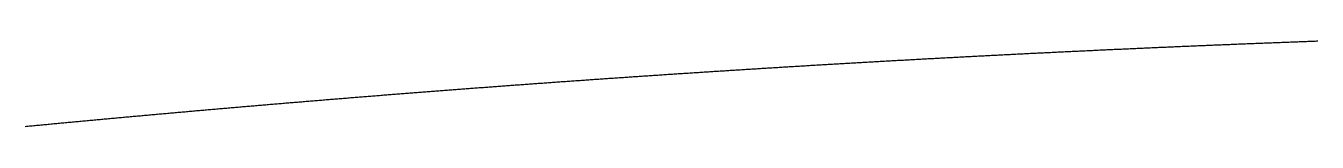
# Model space of a CAD drawing. Extents: x 6805096 to 46905100, y -25788412 to -58651.
# Drawn here: x 21185724 to 24497823, y -315319 to -96292 of the extents above; entities that cross this region are included whole.
import ezdxf

# ---------------------------------------------------------------- set-up
doc = ezdxf.new("R2010")
doc.units = 0

msp = doc.modelspace()

# ---------------------------------------------------------------- linework, layer by layer
at = {"layer": 'Layer 1'}
for p, q in [((24418147.10328, -99330.244144), (24414441.353508, -99471.127214)), ((24421852.861461, -99189.604557), (24418147.10328, -99330.244144)), ((24425558.628036, -99049.208452), (24421852.861461, -99189.604557)), ((24429264.402995, -98909.05583), (24425558.628036, -99049.208452)), ((24432970.186325, -98769.146691), (24429264.402995, -98909.05583)), ((24436675.978014, -98629.481035), (24432970.186325, -98769.146691)), ((24440381.778049, -98490.058863), (24436675.978014, -98629.481035)), ((24444087.58642, -98350.880175), (24440381.778049, -98490.058863)), ((24447793.403113, -98211.944971), (24444087.58642, -98350.880175)), ((24451499.228117, -98073.253252), (24447793.403113, -98211.944971)), ((24455205.06142, -97934.805018), (24451499.228117, -98073.253252)), ((24458910.903009, -97796.600269), (24455205.06142, -97934.805018)), ((24462616.752872, -97658.639005), (24458910.903009, -97796.600269)), ((24466322.610997, -97520.921226), (24462616.752872, -97658.639005)), ((24470028.477372, -97383.446934), (24466322.610997, -97520.921226)), ((24473734.351985, -97246.216128), (24470028.477372, -97383.446934)), ((24477440.234824, -97109.228809), (24473734.351985, -97246.216128)), ((24481146.125877, -96972.484976), (24477440.234824, -97109.228809)), ((24484852.025131, -96835.984631), (24481146.125877, -96972.484976)), ((24488557.932575, -96699.727773), (24484852.025131, -96835.984631)), ((24492263.848196, -96563.714402), (24488557.932575, -96699.727773)), ((24495969.771982, -96427.94452), (24492263.848196, -96563.714402)), ((24499675.703922, -96292.418126), (24495969.771982, -96427.94452)), ((23677180.6037, -132351.77039), (23673476.778833, -132541.344116)), ((23680884.439396, -132162.440088), (23677180.6037, -132351.77039)), ((23684588.28591, -131973.353212), (23680884.439396, -132162.440088)), ((23688292.143229, -131784.50976), (23684588.28591, -131973.353212)), ((23691996.011341, -131595.909734), (23688292.143229, -131784.50976)), ((23695699.890234, -131407.553134), (23691996.011341, -131595.909734)), ((23699403.779896, -131219.43996), (23695699.890234, -131407.553134)), ((23703107.680315, -131031.570212), (23699403.779896, -131219.43996)), ((23706811.591479, -130843.943891), (23703107.680315, -131031.570212)), ((23710515.513375, -130656.560996), (23706811.591479, -130843.943891)), ((23714219.445992, -130469.421529), (23710515.513375, -130656.560996)), ((23717923.389317, -130282.52549), (23714219.445992, -130469.421529)), ((23721627.343338, -130095.872878), (23717923.389317, -130282.52549)), ((23725331.308044, -129909.463695), (23721627.343338, -130095.872878)), ((23729035.283421, -129723.297939), (23725331.308044, -129909.463695)), ((23732739.269459, -129537.375613), (23729035.283421, -129723.297939)), ((23736443.266144, -129351.696715), (23732739.269459, -129537.375613)), ((23740147.273465, -129166.261247), (23736443.266144, -129351.696715)), ((23743851.29141, -128981.069208), (23740147.273465, -129166.261247)), ((23747555.319966, -128796.120599), (23743851.29141, -128981.069208)), ((23751259.359121, -128611.41542), (23747555.319966, -128796.120599)), ((23754963.408864, -128426.953671), (23751259.359121, -128611.41542)), ((23758667.469182, -128242.735353), (23754963.408864, -128426.953671)), ((23762371.540063, -128058.760466), (23758667.469182, -128242.735353)), ((23766075.621495, -127875.02901), (23762371.540063, -128058.760466)), ((23769779.713466, -127691.540986), (23766075.621495, -127875.02901)), ((23773483.815964, -127508.296394), (23769779.713466, -127691.540986)), ((23777187.928976, -127325.295234), (23773483.815964, -127508.296394)), ((23780892.052491, -127142.537506), (23777187.928976, -127325.295234)), ((23784596.186496, -126960.023211), (23780892.052491, -127142.537506)), ((23788300.330979, -126777.752349), (23784596.186496, -126960.023211)), ((23792004.485929, -126595.72492), (23788300.330979, -126777.752349)), ((23795708.651332, -126413.940925), (23792004.485929, -126595.72492)), ((23799412.827178, -126232.400363), (23795708.651332, -126413.940925)), ((23803117.013453, -126051.103236), (23799412.827178, -126232.400363)), ((23806821.210147, -125870.049543), (23803117.013453, -126051.103236)), ((23810525.417245, -125689.239285), (23806821.210147, -125870.049543)), ((23814229.634738, -125508.672461), (23810525.417245, -125689.239285)), ((23817933.862611, -125328.349073), (23814229.634738, -125508.672461)), ((23821638.100854, -125148.269121), (23817933.862611, -125328.349073)), ((23825342.349455, -124968.432605), (23821638.100854, -125148.269121)), ((23829046.6084, -124788.839524), (23825342.349455, -124968.432605)), ((23832750.877678, -124609.48988), (23829046.6084, -124788.839524)), ((23836455.157277, -124430.383673), (23832750.877678, -124609.48988)), ((23840159.447185, -124251.520903), (23836455.157277, -124430.383673)), ((23843863.74739, -124072.90157), (23840159.447185, -124251.520903)), ((23847568.057879, -123894.525675), (23843863.74739, -124072.90157)), ((23851272.37864, -123716.393217), (23847568.057879, -123894.525675)), ((23854976.709662, -123538.504198), (23851272.37864, -123716.393217)), ((23858681.050932, -123360.858617), (23854976.709662, -123538.504198)), ((23862385.402438, -123183.456475), (23858681.050932, -123360.858617)), ((23866089.764168, -123006.297772), (23862385.402438, -123183.456475)), ((23869794.13611, -122829.382509), (23866089.764168, -123006.297772)), ((23873498.518252, -122652.710684), (23869794.13611, -122829.382509)), ((23877202.910581, -122476.2823), (23873498.518252, -122652.710684)), ((23880907.313086, -122300.097356), (23877202.910581, -122476.2823)), ((23884611.725754, -122124.155853), (23880907.313086, -122300.097356)), ((23888316.148574, -121948.45779), (23884611.725754, -122124.155853)), ((23892020.581532, -121773.003168), (23888316.148574, -121948.45779)), ((23895725.024618, -121597.791988), (23892020.581532, -121773.003168)), ((23899429.477819, -121422.824249), (23895725.024618, -121597.791988)), ((23903133.941123, -121248.099952), (23899429.477819, -121422.824249)), ((23906838.414517, -121073.619097), (23903133.941123, -121248.099952)), ((23910542.897991, -120899.381685), (23906838.414517, -121073.619097)), ((23914247.39153, -120725.387715), (23910542.897991, -120899.381685)), ((23917951.895124, -120551.637189), (23914247.39153, -120725.387715)), ((23921656.408761, -120378.130106), (23917951.895124, -120551.637189)), ((23925360.932428, -120204.866467), (23921656.408761, -120378.130106)), ((23929065.466112, -120031.846271), (23925360.932428, -120204.866467)), ((23932770.009803, -119859.06952), (23929065.466112, -120031.846271)), ((23936474.563488, -119686.536213), (23932770.009803, -119859.06952)), ((23940179.127154, -119514.246351), (23936474.563488, -119686.536213)), ((23943883.70079, -119342.199934), (23940179.127154, -119514.246351)), ((23947588.284384, -119170.396963), (23943883.70079, -119342.199934)), ((23951292.877923, -118998.837437), (23947588.284384, -119170.396963)), ((23954997.481396, -118827.521357), (23951292.877923, -118998.837437)), ((23958702.094789, -118656.448723), (23954997.481396, -118827.521357)), ((23962406.718092, -118485.619536), (23958702.094789, -118656.448723)), ((23966111.351292, -118315.033795), (23962406.718092, -118485.619536)), ((23969815.994377, -118144.691502), (23966111.351292, -118315.033795)), ((23973520.647334, -117974.592656), (23969815.994377, -118144.691502)), ((23977225.310152, -117804.737258), (23973520.647334, -117974.592656)), ((23980929.982819, -117635.125307), (23977225.310152, -117804.737258)), ((23984634.665322, -117465.756805), (23980929.982819, -117635.125307)), ((23988339.35765, -117296.631752), (23984634.665322, -117465.756805)), ((23992044.05979, -117127.750147), (23988339.35765, -117296.631752)), ((23995748.77173, -116959.111991), (23992044.05979, -117127.750147)), ((23999453.493457, -116790.717285), (23995748.77173, -116959.111991)), ((24003158.224961, -116622.566029), (23999453.493457, -116790.717285)), ((24006862.966229, -116454.658222), (24003158.224961, -116622.566029)), ((24010567.717248, -116286.993866), (24006862.966229, -116454.658222)), ((24014272.478007, -116119.57296), (24010567.717248, -116286.993866)), ((24017977.248493, -115952.395505), (24014272.478007, -116119.57296)), ((24021682.028695, -115785.461501), (24017977.248493, -115952.395505)), ((24025386.8186, -115618.770949), (24021682.028695, -115785.461501)), ((24029091.618196, -115452.323848), (24025386.8186, -115618.770949)), ((24032796.427471, -115286.1202), (24029091.618196, -115452.323848)), ((24036501.246413, -115120.160003), (24032796.427471, -115286.1202)), ((24040206.07501, -114954.443259), (24036501.246413, -115120.160003)), ((24043910.913249, -114788.969968), (24040206.07501, -114954.443259)), ((24047615.76112, -114623.74013), (24043910.913249, -114788.969968)), ((24051320.618608, -114458.753746), (24047615.76112, -114623.74013)), ((24055025.485703, -114294.010815), (24051320.618608, -114458.753746)), ((24058730.362392, -114129.511338), (24055025.485703, -114294.010815)), ((24062435.248664, -113965.255316), (24058730.362392, -114129.511338)), ((24066140.144505, -113801.242748), (24062435.248664, -113965.255316)), ((24069845.049904, -113637.473635), (24066140.144505, -113801.242748)), ((24073549.964849, -113473.947977), (24069845.049904, -113637.473635)), ((24077254.889328, -113310.665775), (24073549.964849, -113473.947977)), ((24080959.823328, -113147.627028), (24077254.889328, -113310.665775)), ((24084664.766838, -112984.831738), (24080959.823328, -113147.627028)), ((24088369.719846, -112822.279903), (24084664.766838, -112984.831738)), ((24092074.682338, -112659.971526), (24088369.719846, -112822.279903)), ((24095779.654304, -112497.906605), (24092074.682338, -112659.971526)), ((24099484.63573, -112336.085141), (24095779.654304, -112497.906605)), ((24103189.626606, -112174.507135), (24099484.63573, -112336.085141)), ((24106894.626919, -112013.172586), (24103189.626606, -112174.507135)), ((24110599.636656, -111852.081496), (24106894.626919, -112013.172586)), ((24114304.655806, -111691.233864), (24110599.636656, -111852.081496)), ((24118009.684356, -111530.62969), (24114304.655806, -111691.233864)), ((24121714.722294, -111370.268976), (24118009.684356, -111530.62969)), ((24125419.769609, -111210.15172), (24121714.722294, -111370.268976)), ((24129124.826289, -111050.277924), (24125419.769609, -111210.15172)), ((24132829.89232, -110890.647588), (24129124.826289, -111050.277924)), ((24136534.967691, -110731.260712), (24132829.89232, -110890.647588)), ((24140240.05239, -110572.117296), (24136534.967691, -110731.260712)), ((24143945.146404, -110413.217341), (24140240.05239, -110572.117296)), ((24147650.249723, -110254.560847), (24143945.146404, -110413.217341)), ((24151355.362332, -110096.147814), (24147650.249723, -110254.560847)), ((24155060.484221, -109937.978242), (24151355.362332, -110096.147814)), ((24158765.615378, -109780.052132), (24155060.484221, -109937.978242)), ((24162470.75579, -109622.369485), (24158765.615378, -109780.052132)), ((24166175.905444, -109464.930299), (24162470.75579, -109622.369485)), ((24169881.06433, -109307.734576), (24166175.905444, -109464.930299)), ((24173586.232434, -109150.782317), (24169881.06433, -109307.734576)), ((24177291.409745, -108994.07352), (24173586.232434, -109150.782317)), ((24180996.596251, -108837.608187), (24177291.409745, -108994.07352)), ((24184701.79194, -108681.386318), (24180996.596251, -108837.608187)), ((24188406.996798, -108525.407913), (24184701.79194, -108681.386318)), ((24192112.210815, -108369.672972), (24188406.996798, -108525.407913)), ((24195817.433979, -108214.181496), (24192112.210815, -108369.672972)), ((24199522.666276, -108058.933484), (24195817.433979, -108214.181496)), ((24203227.907695, -107903.928938), (24199522.666276, -108058.933484)), ((24206933.158224, -107749.167858), (24203227.907695, -107903.928938)), ((24210638.417851, -107594.650243), (24206933.158224, -107749.167858)), ((24214343.686563, -107440.376095), (24210638.417851, -107594.650243)), ((24218048.964349, -107286.345413), (24214343.686563, -107440.376095)), ((24221754.251197, -107132.558197), (24218048.964349, -107286.345413)), ((24225459.547094, -106979.014449), (24221754.251197, -107132.558197)), ((24229164.852027, -106825.714167), (24225459.547094, -106979.014449)), ((24232870.165986, -106672.657354), (24229164.852027, -106825.714167)), ((24236575.488958, -106519.844008), (24232870.165986, -106672.657354)), ((24240280.820931, -106367.27413), (24236575.488958, -106519.844008)), ((24243986.161893, -106214.947721), (24240280.820931, -106367.27413)), ((24247691.511831, -106062.86478), (24243986.161893, -106214.947721)), ((24251396.870734, -105911.025308), (24247691.511831, -106062.86478)), ((24255102.238589, -105759.429306), (24251396.870734, -105911.025308)), ((24258807.615384, -105608.076773), (24255102.238589, -105759.429306)), ((24262513.001108, -105456.96771), (24258807.615384, -105608.076773)), ((24266218.395748, -105306.102117), (24262513.001108, -105456.96771)), ((24269923.799291, -105155.479994), (24266218.395748, -105306.102117)), ((24273629.211727, -105005.101343), (24269923.799291, -105155.479994)), ((24277334.633042, -104854.966162), (24273629.211727, -105005.101343)), ((24281040.063225, -104705.074452), (24277334.633042, -104854.966162)), ((24284745.502264, -104555.426214), (24281040.063225, -104705.074452)), ((24288450.950146, -104406.021448), (24284745.502264, -104555.426214)), ((24292156.406859, -104256.860154), (24288450.950146, -104406.021448)), ((24295861.872392, -104107.942333), (24292156.406859, -104256.860154)), ((24299567.346731, -103959.267984), (24295861.872392, -104107.942333)), ((24303272.829866, -103810.837108), (24299567.346731, -103959.267984)), ((24306978.321783, -103662.649706), (24303272.829866, -103810.837108)), ((24310683.822471, -103514.705777), (24306978.321783, -103662.649706)), ((24314389.331918, -103367.005322), (24310683.822471, -103514.705777)), ((24318094.850112, -103219.548341), (24314389.331918, -103367.005322)), ((24321800.37704, -103072.334835), (24318094.850112, -103219.548341)), ((24325505.91269, -102925.364803), (24321800.37704, -103072.334835)), ((24329211.45705, -102778.638246), (24325505.91269, -102925.364803)), ((24332917.010109, -102632.155165), (24329211.45705, -102778.638246)), ((24336622.571853, -102485.915559), (24332917.010109, -102632.155165)), ((24340328.142272, -102339.91943), (24336622.571853, -102485.915559)), ((24344033.721352, -102194.166776), (24340328.142272, -102339.91943)), ((24347739.309082, -102048.657599), (24344033.721352, -102194.166776)), ((24351444.905449, -101903.391898), (24347739.309082, -102048.657599)), ((24355150.510442, -101758.369675), (24351444.905449, -101903.391898)), ((24358856.124048, -101613.590929), (24355150.510442, -101758.369675)), ((24362561.746256, -101469.05566), (24358856.124048, -101613.590929)), ((24366267.377053, -101324.76387), (24362561.746256, -101469.05566)), ((24369973.016426, -101180.715558), (24366267.377053, -101324.76387)), ((24373678.664365, -101036.910724), (24369973.016426, -101180.715558)), ((24377384.320856, -100893.349369), (24373678.664365, -101036.910724)), ((24381089.985888, -100750.031493), (24377384.320856, -100893.349369)), ((24384795.659448, -100606.957096), (24381089.985888, -100750.031493)), ((24388501.341525, -100464.126179), (24384795.659448, -100606.957096)), ((24392207.032107, -100321.538742), (24388501.341525, -100464.126179)), ((24395912.73118, -100179.194785), (24392207.032107, -100321.538742)), ((24399618.438734, -100037.094308), (24395912.73118, -100179.194785)), ((24403324.154756, -99895.237313), (24399618.438734, -100037.094308)), ((24407029.879233, -99753.623798), (24403324.154756, -99895.237313)), ((24410735.612155, -99612.253765), (24407029.879233, -99753.623798)), ((24414441.353508, -99471.127214), (24410735.612155, -99612.253765)), ((23088416.591751, -165551.456698), (23084714.642811, -165779.731277)), ((23092118.553445, -165323.425498), (23088416.591751, -165551.456698)), ((23095820.527883, -165095.637677), (23092118.553445, -165323.425498)), ((23099522.515051, -164868.093235), (23095820.527883, -165095.637677)), ((23103224.514937, -164640.792173), (23099522.515051, -164868.093235)), ((23106926.52753, -164413.734491), (23103224.514937, -164640.792173)), ((23110628.552818, -164186.920189), (23106926.52753, -164413.734491)), ((23114330.590788, -163960.349268), (23110628.552818, -164186.920189)), ((23118032.641428, -163734.021728), (23114330.590788, -163960.349268)), ((23121734.704727, -163507.937569), (23118032.641428, -163734.021728)), ((23125436.780671, -163282.096791), (23121734.704727, -163507.937569)), ((23129138.869249, -163056.499395), (23125436.780671, -163282.096791)), ((23132840.970449, -162831.145381), (23129138.869249, -163056.499395)), ((23136543.084258, -162606.03475), (23132840.970449, -162831.145381)), ((23140245.210666, -162381.167501), (23136543.084258, -162606.03475)), ((23143947.349658, -162156.543635), (23140245.210666, -162381.167501)), ((23147649.501224, -161932.163151), (23143947.349658, -162156.543635)), ((23151351.665351, -161708.026052), (23147649.501224, -161932.163151)), ((23155053.842027, -161484.132336), (23151351.665351, -161708.026052)), ((23158756.031241, -161260.482004), (23155053.842027, -161484.132336)), ((23162458.232979, -161037.075057), (23158756.031241, -161260.482004)), ((23166160.44723, -160813.911494), (23162458.232979, -161037.075057)), ((23169862.673981, -160590.991316), (23166160.44723, -160813.911494)), ((23173564.913221, -160368.314523), (23169862.673981, -160590.991316)), ((23177267.164938, -160145.881115), (23173564.913221, -160368.314523)), ((23180969.429119, -159923.691094), (23177267.164938, -160145.881115)), ((23184671.705752, -159701.744458), (23180969.429119, -159923.691094)), ((23188373.994825, -159480.041209), (23184671.705752, -159701.744458)), ((23192076.296327, -159258.581346), (23188373.994825, -159480.041209)), ((23195778.610244, -159037.36487), (23192076.296327, -159258.581346)), ((23199480.936565, -158816.391782), (23195778.610244, -159037.36487)), ((23203183.275277, -158595.662081), (23199480.936565, -158816.391782)), ((23206885.62637, -158375.175767), (23203183.275277, -158595.662081)), ((23210587.989829, -158154.932842), (23206885.62637, -158375.175767)), ((23214290.365644, -157934.933305), (23210587.989829, -158154.932842)), ((23217992.753803, -157715.177157), (23214290.365644, -157934.933305)), ((23221695.154292, -157495.664398), (23217992.753803, -157715.177157)), ((23225397.5671, -157276.395027), (23221695.154292, -157495.664398)), ((23229099.992216, -157057.369047), (23225397.5671, -157276.395027)), ((23232802.429626, -156838.586456), (23229099.992216, -157057.369047)), ((23236504.879319, -156620.047255), (23232802.429626, -156838.586456)), ((23240207.341282, -156401.751444), (23236504.879319, -156620.047255)), ((23243909.815504, -156183.699025), (23240207.341282, -156401.751444)), ((23247612.301972, -155965.889996), (23243909.815504, -156183.699025)), ((23251314.800674, -155748.324358), (23247612.301972, -155965.889996)), ((23255017.311599, -155531.002112), (23251314.800674, -155748.324358)), ((23258719.834734, -155313.923257), (23255017.311599, -155531.002112)), ((23262422.370066, -155097.087795), (23258719.834734, -155313.923257)), ((23266124.917584, -154880.495725), (23262422.370066, -155097.087795)), ((23269827.477277, -154664.147048), (23266124.917584, -154880.495725)), ((23273530.04913, -154448.041764), (23269827.477277, -154664.147048)), ((23277232.633133, -154232.179873), (23273530.04913, -154448.041764)), ((23280935.229274, -154016.561375), (23277232.633133, -154232.179873)), ((23284637.837539, -153801.186271), (23280935.229274, -154016.561375)), ((23288340.457918, -153586.054562), (23284637.837539, -153801.186271)), ((23292043.090398, -153371.166247), (23288340.457918, -153586.054562)), ((23295745.734967, -153156.521326), (23292043.090398, -153371.166247)), ((23299448.391613, -152942.1198), (23295745.734967, -153156.521326)), ((23303151.060323, -152727.96167), (23299448.391613, -152942.1198)), ((23306853.741086, -152514.046935), (23303151.060323, -152727.96167)), ((23310556.43389, -152300.375596), (23306853.741086, -152514.046935)), ((23314259.138721, -152086.947654), (23310556.43389, -152300.375596)), ((23317961.855569, -151873.763107), (23314259.138721, -152086.947654)), ((23321664.584422, -151660.821957), (23317961.855569, -151873.763107)), ((23325367.325266, -151448.124205), (23321664.584422, -151660.821957)), ((23329070.07809, -151235.669849), (23325367.325266, -151448.124205)), ((23332772.842882, -151023.458891), (23329070.07809, -151235.669849)), ((23336475.61963, -150811.491331), (23332772.842882, -151023.458891)), ((23340178.408321, -150599.767169), (23336475.61963, -150811.491331)), ((23343881.208944, -150388.286406), (23340178.408321, -150599.767169)), ((23347584.021487, -150177.049041), (23343881.208944, -150388.286406)), ((23351286.845936, -149966.055075), (23347584.021487, -150177.049041)), ((23354989.682281, -149755.304508), (23351286.845936, -149966.055075)), ((23358692.530509, -149544.797341), (23354989.682281, -149755.304508)), ((23362395.390607, -149334.533574), (23358692.530509, -149544.797341)), ((23366098.262565, -149124.513207), (23362395.390607, -149334.533574)), ((23369801.146369, -148914.736241), (23366098.262565, -149124.513207)), ((23373504.042008, -148705.202675), (23369801.146369, -148914.736241)), ((23377206.949469, -148495.91251), (23373504.042008, -148705.202675)), ((23380909.868741, -148286.865747), (23377206.949469, -148495.91251)), ((23384612.799811, -148078.062385), (23380909.868741, -148286.865747)), ((23388315.742668, -147869.502425), (23384612.799811, -148078.062385)), ((23392018.697298, -147661.185867), (23388315.742668, -147869.502425)), ((23395721.66369, -147453.112712), (23392018.697298, -147661.185867)), ((23399424.641832, -147245.282959), (23395721.66369, -147453.112712)), ((23403127.631712, -147037.696609), (23399424.641832, -147245.282959)), ((23406830.633318, -146830.353663), (23403127.631712, -147037.696609)), ((23410533.646637, -146623.25412), (23406830.633318, -146830.353663)), ((23414236.671657, -146416.397982), (23410533.646637, -146623.25412)), ((23417939.708367, -146209.785247), (23414236.671657, -146416.397982)), ((23421642.756754, -146003.415917), (23417939.708367, -146209.785247)), ((23425345.816806, -145797.289991), (23421642.756754, -146003.415917)), ((23429048.888511, -145591.407471), (23425345.816806, -145797.289991)), ((23432751.971856, -145385.768356), (23429048.888511, -145591.407471)), ((23436455.066831, -145180.372647), (23432751.971856, -145385.768356)), ((23440158.173422, -144975.220343), (23436455.066831, -145180.372647)), ((23443861.291618, -144770.311446), (23440158.173422, -144975.220343)), ((23447564.421406, -144565.645955), (23443861.291618, -144770.311446)), ((23451267.562774, -144361.223871), (23447564.421406, -144565.645955)), ((23454970.715711, -144157.045194), (23451267.562774, -144361.223871)), ((23458673.880203, -143953.109925), (23454970.715711, -144157.045194)), ((23462377.05624, -143749.418063), (23458673.880203, -143953.109925)), ((23466080.243809, -143545.969609), (23462377.05624, -143749.418063)), ((23469783.442897, -143342.764563), (23466080.243809, -143545.969609)), ((23473486.653493, -143139.802925), (23469783.442897, -143342.764563)), ((23477189.875584, -142937.084697), (23473486.653493, -143139.802925)), ((23480893.109159, -142734.609877), (23477189.875584, -142937.084697)), ((23484596.354205, -142532.378467), (23480893.109159, -142734.609877)), ((23488299.610711, -142330.390467), (23484596.354205, -142532.378467)), ((23492002.878663, -142128.645876), (23488299.610711, -142330.390467)), ((23495706.158051, -141927.144696), (23492002.878663, -142128.645876)), ((23499409.448861, -141725.886926), (23495706.158051, -141927.144696)), ((23503112.751082, -141524.872567), (23499409.448861, -141725.886926)), ((23506816.064702, -141324.101619), (23503112.751082, -141524.872567)), ((23510519.389708, -141123.574083), (23506816.064702, -141324.101619)), ((23514222.726089, -140923.289958), (23510519.389708, -141123.574083)), ((23517926.073832, -140723.249245), (23514222.726089, -140923.289958)), ((23521629.432925, -140523.451945), (23517926.073832, -140723.249245)), ((23525332.803357, -140323.898056), (23521629.432925, -140523.451945)), ((23529036.185114, -140124.587581), (23525332.803357, -140323.898056)), ((23532739.578185, -139925.520519), (23529036.185114, -140124.587581)), ((23536442.982558, -139726.69687), (23532739.578185, -139925.520519)), ((23540146.398221, -139528.116635), (23536442.982558, -139726.69687)), ((23543849.825161, -139329.779814), (23540146.398221, -139528.116635)), ((23547553.263367, -139131.686407), (23543849.825161, -139329.779814)), ((23551256.712826, -138933.836415), (23547553.263367, -139131.686407)), ((23554960.173526, -138736.229838), (23551256.712826, -138933.836415)), ((23558663.645456, -138538.866675), (23554960.173526, -138736.229838)), ((23562367.128602, -138341.746928), (23558663.645456, -138538.866675)), ((23566070.622953, -138144.870597), (23562367.128602, -138341.746928)), ((23569774.128497, -137948.237682), (23566070.622953, -138144.870597)), ((23573477.645222, -137751.848183), (23569774.128497, -137948.237682)), ((23577181.173115, -137555.702101), (23573477.645222, -137751.848183)), ((23580884.712165, -137359.799435), (23577181.173115, -137555.702101)), ((23584588.262359, -137164.140187), (23580884.712165, -137359.799435)), ((23588291.823685, -136968.724356), (23584588.262359, -137164.140187)), ((23591995.396132, -136773.551942), (23588291.823685, -136968.724356)), ((23595698.979686, -136578.622947), (23591995.396132, -136773.551942)), ((23599402.574336, -136383.93737), (23595698.979686, -136578.622947)), ((23603106.180071, -136189.495212), (23599402.574336, -136383.93737)), ((23606809.796876, -135995.296472), (23603106.180071, -136189.495212)), ((23610513.424742, -135801.341152), (23606809.796876, -135995.296472)), ((23614217.063655, -135607.629251), (23610513.424742, -135801.341152)), ((23617920.713603, -135414.16077), (23614217.063655, -135607.629251)), ((23621624.374574, -135220.935709), (23617920.713603, -135414.16077)), ((23625328.046557, -135027.954068), (23621624.374574, -135220.935709)), ((23629031.729538, -134835.215848), (23625328.046557, -135027.954068)), ((23632735.423507, -134642.721048), (23629031.729538, -134835.215848)), ((23636439.12845, -134450.46967), (23632735.423507, -134642.721048)), ((23640142.844356, -134258.461714), (23636439.12845, -134450.46967)), ((23643846.571213, -134066.697179), (23640142.844356, -134258.461714)), ((23647550.309008, -133875.176066), (23643846.571213, -134066.697179)), ((23651254.057729, -133683.898375), (23647550.309008, -133875.176066)), ((23654957.817365, -133492.864107), (23651254.057729, -133683.898375)), ((23658661.587903, -133302.073262), (23654957.817365, -133492.864107)), ((23662365.36933, -133111.52584), (23658661.587903, -133302.073262)), ((23666069.161636, -132921.221842), (23662365.36933, -133111.52584)), ((23669772.964808, -132731.161267), (23666069.161636, -132921.221842)), ((23673476.778833, -132541.344116), (23669772.964808, -132731.161267)), ((22588773.819343, -198569.768372), (22585073.703496, -198830.89645)), ((22592473.949579, -198308.883633), (22588773.819343, -198569.768372)), ((22596174.094193, -198048.242235), (22592473.949579, -198308.883633)), ((22599874.253173, -197787.844177), (22596174.094193, -198048.242235)), ((22603574.426506, -197527.689461), (22599874.253173, -197787.844177)), ((22607274.614181, -197267.778085), (22603574.426506, -197527.689461)), ((22610974.816185, -197008.11005), (22607274.614181, -197267.778085)), ((22614675.032506, -196748.685358), (22610974.816185, -197008.11005)), ((22618375.263132, -196489.504007), (22614675.032506, -196748.685358)), ((22622075.508052, -196230.565998), (22618375.263132, -196489.504007)), ((22625775.767252, -195971.871332), (22622075.508052, -196230.565998)), ((22629476.04072, -195713.420009), (22625775.767252, -195971.871332)), ((22633176.328446, -195455.212029), (22629476.04072, -195713.420009)), ((22636876.630416, -195197.247393), (22633176.328446, -195455.212029)), ((22640576.946618, -194939.5261), (22636876.630416, -195197.247393)), ((22644277.277041, -194682.048151), (22640576.946618, -194939.5261)), ((22647977.621672, -194424.813547), (22644277.277041, -194682.048151)), ((22651677.980499, -194167.822287), (22647977.621672, -194424.813547)), ((22655378.353509, -193911.074372), (22651677.980499, -194167.822287)), ((22659078.740692, -193654.569802), (22655378.353509, -193911.074372)), ((22662779.142035, -193398.308577), (22659078.740692, -193654.569802)), ((22666479.557525, -193142.290698), (22662779.142035, -193398.308577)), ((22670179.98715, -192886.516165), (22666479.557525, -193142.290698)), ((22673880.430899, -192630.984979), (22670179.98715, -192886.516165)), ((22677580.88876, -192375.697139), (22673880.430899, -192630.984979)), ((22681281.360719, -192120.652646), (22677580.88876, -192375.697139)), ((22684981.846766, -191865.8515), (22681281.360719, -192120.652646)), ((22688682.346888, -191611.293701), (22684981.846766, -191865.8515)), ((22692382.861072, -191356.979251), (22688682.346888, -191611.293701)), ((22696083.389307, -191102.908148), (22692382.861072, -191356.979251)), ((22699783.931581, -190849.080393), (22696083.389307, -191102.908148)), ((22703484.487882, -190595.495988), (22699783.931581, -190849.080393)), ((22707185.058197, -190342.154931), (22703484.487882, -190595.495988)), ((22710885.642514, -190089.057223), (22707185.058197, -190342.154931)), ((22714586.240821, -189836.202865), (22710885.642514, -190089.057223)), ((22718286.853107, -189583.591856), (22714586.240821, -189836.202865)), ((22721987.479358, -189331.224198), (22718286.853107, -189583.591856)), ((22725688.119564, -189079.09989), (22721987.479358, -189331.224198)), ((22729388.773711, -188827.218932), (22725688.119564, -189079.09989)), ((22733089.441788, -188575.581325), (22729388.773711, -188827.218932)), ((22736790.123782, -188324.18707), (22733089.441788, -188575.581325)), ((22740490.819682, -188073.036166), (22736790.123782, -188324.18707)), ((22744191.529475, -187822.128614), (22740490.819682, -188073.036166)), ((22747892.253149, -187571.464414), (22744191.529475, -187822.128614)), ((22751592.990693, -187321.043566), (22747892.253149, -187571.464414)), ((22755293.742093, -187070.866071), (22751592.990693, -187321.043566)), ((22758994.507338, -186820.931928), (22755293.742093, -187070.866071)), ((22762695.286416, -186571.241139), (22758994.507338, -186820.931928)), ((22766396.079315, -186321.793704), (22762695.286416, -186571.241139)), ((22770096.886023, -186072.589622), (22766396.079315, -186321.793704)), ((22773797.706526, -185823.628894), (22770096.886023, -186072.589622)), ((22777498.540814, -185574.911521), (22773797.706526, -185823.628894)), ((22781199.388875, -185326.437502), (22777498.540814, -185574.911521)), ((22784900.250695, -185078.206839), (22781199.388875, -185326.437502)), ((22788601.126264, -184830.21953), (22784900.250695, -185078.206839)), ((22792302.015568, -184582.475577), (22788601.126264, -184830.21953)), ((22796002.918596, -184334.97498), (22792302.015568, -184582.475577)), ((22799703.835336, -184087.717739), (22796002.918596, -184334.97498)), ((22803404.765775, -183840.703854), (22799703.835336, -184087.717739)), ((22807105.709902, -183593.933326), (22803404.765775, -183840.703854)), ((22810806.667704, -183347.406155), (22807105.709902, -183593.933326)), ((22814507.63917, -183101.122341), (22810806.667704, -183347.406155)), ((22818208.624286, -182855.081885), (22814507.63917, -183101.122341)), ((22821909.623042, -182609.284786), (22818208.624286, -182855.081885)), ((22825610.635424, -182363.731046), (22821909.623042, -182609.284786)), ((22829311.661421, -182118.420663), (22825610.635424, -182363.731046)), ((22833012.701021, -181873.35364), (22829311.661421, -182118.420663)), ((22836713.754212, -181628.529976), (22833012.701021, -181873.35364)), ((22840414.820981, -181383.949671), (22836713.754212, -181628.529976)), ((22844115.901316, -181139.612725), (22840414.820981, -181383.949671)), ((22847816.995206, -180895.519139), (22844115.901316, -181139.612725)), ((22851518.102637, -180651.668913), (22847816.995206, -180895.519139)), ((22855219.223599, -180408.062048), (22851518.102637, -180651.668913)), ((22858920.358079, -180164.698544), (22855219.223599, -180408.062048)), ((22862621.506064, -179921.5784), (22858920.358079, -180164.698544)), ((22866322.667543, -179678.701618), (22862621.506064, -179921.5784)), ((22870023.842504, -179436.068197), (22866322.667543, -179678.701618)), ((22873725.030934, -179193.678138), (22870023.842504, -179436.068197)), ((22877426.232822, -178951.531441), (22873725.030934, -179193.678138)), ((22881127.448155, -178709.628107), (22877426.232822, -178951.531441)), ((22884828.676921, -178467.968135), (22881127.448155, -178709.628107)), ((22888529.919108, -178226.551527), (22884828.676921, -178467.968135)), ((22892231.174704, -177985.378281), (22888529.919108, -178226.551527)), ((22895932.443696, -177744.4484), (22892231.174704, -177985.378281)), ((22899633.726074, -177503.761882), (22895932.443696, -177744.4484)), ((22903335.021824, -177263.318728), (22899633.726074, -177503.761882)), ((22907036.330934, -177023.118939), (22903335.021824, -177263.318728)), ((22910737.653393, -176783.162514), (22907036.330934, -177023.118939)), ((22914438.989188, -176543.449455), (22910737.653393, -176783.162514)), ((22918140.338308, -176303.97976), (22914438.989188, -176543.449455)), ((22921841.700739, -176064.753432), (22918140.338308, -176303.97976)), ((22925543.07647, -175825.770469), (22921841.700739, -176064.753432)), ((22929244.465489, -175587.030872), (22925543.07647, -175825.770469)), ((22932945.867784, -175348.534642), (22929244.465489, -175587.030872)), ((22936647.283343, -175110.281779), (22932945.867784, -175348.534642)), ((22940348.712153, -174872.272282), (22936647.283343, -175110.281779)), ((22944050.154202, -174634.506153), (22940348.712153, -174872.272282)), ((22947751.609479, -174396.983392), (22944050.154202, -174634.506153)), ((22951453.07797, -174159.703998), (22947751.609479, -174396.983392)), ((22955154.559665, -173922.667973), (22951453.07797, -174159.703998)), ((22958856.054551, -173685.875316), (22955154.559665, -173922.667973)), ((22962557.562615, -173449.326028), (22958856.054551, -173685.875316)), ((22966259.083847, -173213.020108), (22962557.562615, -173449.326028)), ((22969960.618233, -172976.957559), (22966259.083847, -173213.020108)), ((22973662.165761, -172741.138379), (22969960.618233, -172976.957559)), ((22977363.72642, -172505.562568), (22973662.165761, -172741.138379)), ((22981065.300197, -172270.230128), (22977363.72642, -172505.562568)), ((22984766.88708, -172035.141059), (22981065.300197, -172270.230128)), ((22988468.487058, -171800.29536), (22984766.88708, -172035.141059)), ((22992170.100117, -171565.693032), (22988468.487058, -171800.29536)), ((22995871.726246, -171331.334076), (22992170.100117, -171565.693032)), ((22999573.365433, -171097.218491), (22995871.726246, -171331.334076)), ((23003275.017665, -170863.346278), (22999573.365433, -171097.218491)), ((23006976.682931, -170629.717438), (23003275.017665, -170863.346278)), ((23010678.361219, -170396.33197), (23006976.682931, -170629.717438)), ((23014380.052515, -170163.189874), (23010678.361219, -170396.33197)), ((23018081.756809, -169930.291152), (23014380.052515, -170163.189874)), ((23021783.474088, -169697.635803), (23018081.756809, -169930.291152)), ((23025485.20434, -169465.223828), (23021783.474088, -169697.635803)), ((23029186.947553, -169233.055227), (23025485.20434, -169465.223828)), ((23032888.703714, -169001.13), (23029186.947553, -169233.055227)), ((23036590.472812, -168769.448147), (23032888.703714, -169001.13)), ((23040292.254835, -168538.009669), (23036590.472812, -168769.448147)), ((23043994.04977, -168306.814567), (23040292.254835, -168538.009669)), ((23047695.857605, -168075.86284), (23043994.04977, -168306.814567)), ((23051397.678329, -167845.154488), (23047695.857605, -168075.86284)), ((23055099.511929, -167614.689512), (23051397.678329, -167845.154488)), ((23058801.358392, -167384.467913), (23055099.511929, -167614.689512)), ((23062503.217708, -167154.48969), (23058801.358392, -167384.467913)), ((23066205.089863, -166924.754844), (23062503.217708, -167154.48969)), ((23069906.974846, -166695.263375), (23066205.089863, -166924.754844)), ((23073608.872644, -166466.015284), (23069906.974846, -166695.263375)), ((23077310.783246, -166237.01057), (23073608.872644, -166466.015284)), ((23081012.706639, -166008.249234), (23077310.783246, -166237.01057)), ((23084714.642811, -165779.731277), (23081012.706639, -166008.249234)), ((22144866.148661, -231642.502171), (22141167.847514, -231932.828954)), ((22148564.46565, -231352.418694), (22144866.148661, -231642.502171)), ((22152262.798471, -231062.578522), (22148564.46565, -231352.418694)), ((22155961.147111, -230772.981656), (22152262.798471, -231062.578522)), ((22159659.511557, -230483.628096), (22155961.147111, -230772.981656)), ((22163357.891798, -230194.517843), (22159659.511557, -230483.628096)), ((22167056.287821, -229905.650897), (22163357.891798, -230194.517843)), ((22170754.699615, -229617.027258), (22167056.287821, -229905.650897)), ((22174453.127167, -229328.646926), (22170754.699615, -229617.027258)), ((22178151.570466, -229040.509903), (22174453.127167, -229328.646926)), ((22181850.029498, -228752.616187), (22178151.570466, -229040.509903)), ((22185548.504252, -228464.965779), (22181850.029498, -228752.616187)), ((22189246.994716, -228177.55868), (22185548.504252, -228464.965779)), ((22192945.500878, -227890.39489), (22189246.994716, -228177.55868)), ((22196644.022726, -227603.474409), (22192945.500878, -227890.39489)), ((22200342.560247, -227316.797237), (22196644.022726, -227603.474409)), ((22204041.113429, -227030.363375), (22200342.560247, -227316.797237)), ((22207739.68226, -226744.172823), (22204041.113429, -227030.363375)), ((22211438.266729, -226458.225581), (22207739.68226, -226744.172823)), ((22215136.866823, -226172.52165), (22211438.266729, -226458.225581)), ((22218835.48253, -225887.06103), (22215136.866823, -226172.52165)), ((22222534.113838, -225601.843721), (22218835.48253, -225887.06103)), ((22226232.760734, -225316.869724), (22222534.113838, -225601.843721)), ((22229931.423207, -225032.139038), (22226232.760734, -225316.869724)), ((22233630.101245, -224747.651664), (22229931.423207, -225032.139038)), ((22237328.794835, -224463.407603), (22233630.101245, -224747.651664)), ((22241027.503965, -224179.406854), (22237328.794835, -224463.407603)), ((22244726.228623, -223895.649418), (22241027.503965, -224179.406854)), ((22248424.968798, -223612.135295), (22244726.228623, -223895.649418)), ((22252123.724476, -223328.864486), (22248424.968798, -223612.135295)), ((22255822.495647, -223045.83699), (22252123.724476, -223328.864486)), ((22259521.282297, -222763.052808), (22255822.495647, -223045.83699)), ((22263220.084414, -222480.511941), (22259521.282297, -222763.052808)), ((22266918.901988, -222198.214389), (22263220.084414, -222480.511941)), ((22270617.735004, -221916.160151), (22266918.901988, -222198.214389)), ((22274316.583452, -221634.349228), (22270617.735004, -221916.160151)), ((22278015.447319, -221352.781621), (22274316.583452, -221634.349228)), ((22281714.326594, -221071.45733), (22278015.447319, -221352.781621)), ((22285413.221263, -220790.376355), (22281714.326594, -221071.45733)), ((22289112.131315, -220509.538696), (22285413.221263, -220790.376355)), ((22292811.056738, -220228.944354), (22289112.131315, -220509.538696)), ((22296509.997519, -219948.593329), (22292811.056738, -220228.944354)), ((22300208.953647, -219668.48562), (22296509.997519, -219948.593329)), ((22303907.92511, -219388.62123), (22300208.953647, -219668.48562)), ((22307606.911894, -219109.000157), (22303907.92511, -219388.62123)), ((22311305.913989, -218829.622402), (22307606.911894, -219109.000157)), ((22315004.931382, -218550.487966), (22311305.913989, -218829.622402)), ((22318703.964061, -218271.596848), (22315004.931382, -218550.487966)), ((22322403.012014, -217992.949049), (22318703.964061, -218271.596848)), ((22326102.075229, -217714.54457), (22322403.012014, -217992.949049)), ((22329801.153693, -217436.38341), (22326102.075229, -217714.54457)), ((22333500.247395, -217158.46557), (22329801.153693, -217436.38341)), ((22337199.356323, -216880.791049), (22333500.247395, -217158.46557)), ((22340898.480463, -216603.35985), (22337199.356323, -216880.791049)), ((22344597.619805, -216326.17197), (22340898.480463, -216603.35985)), ((22348296.774336, -216049.227412), (22344597.619805, -216326.17197)), ((22351995.944044, -215772.526175), (22348296.774336, -216049.227412)), ((22355695.128917, -215496.06826), (22351995.944044, -215772.526175)), ((22359394.328942, -215219.853666), (22355695.128917, -215496.06826)), ((22363093.544109, -214943.882395), (22359394.328942, -215219.853666)), ((22366792.774403, -214668.154446), (22363093.544109, -214943.882395)), ((22370492.019815, -214392.669819), (22366792.774403, -214668.154446)), ((22374191.28033, -214117.428516), (22370492.019815, -214392.669819)), ((22377890.555938, -213842.430536), (22374191.28033, -214117.428516)), ((22381589.846626, -213567.675879), (22377890.555938, -213842.430536)), ((22385289.152382, -213293.164546), (22381589.846626, -213567.675879)), ((22388988.473194, -213018.896538), (22385289.152382, -213293.164546)), ((22392687.809049, -212744.871854), (22388988.473194, -213018.896538)), ((22396387.159937, -212471.090494), (22392687.809049, -212744.871854)), ((22400086.525843, -212197.552459), (22396387.159937, -212471.090494)), ((22403785.906758, -211924.25775), (22400086.525843, -212197.552459)), ((22407485.302667, -211651.206366), (22403785.906758, -211924.25775)), ((22411184.71356, -211378.398308), (22407485.302667, -211651.206366)), ((22414884.139424, -211105.833577), (22411184.71356, -211378.398308)), ((22418583.580247, -210833.512171), (22414884.139424, -211105.833577)), ((22422283.036017, -210561.434093), (22418583.580247, -210833.512171)), ((22425982.506722, -210289.599341), (22422283.036017, -210561.434093)), ((22429681.992349, -210018.007917), (22425982.506722, -210289.599341)), ((22433381.492887, -209746.65982), (22429681.992349, -210018.007917)), ((22437081.008324, -209475.555051), (22433381.492887, -209746.65982)), ((22440780.538646, -209204.69361), (22437081.008324, -209475.555051)), ((22444480.083843, -208934.075498), (22440780.538646, -209204.69361)), ((22448179.643903, -208663.700714), (22444480.083843, -208934.075498)), ((22451879.218812, -208393.56926), (22448179.643903, -208663.700714)), ((22455578.808559, -208123.681135), (22451879.218812, -208393.56926)), ((22459278.413132, -207854.036339), (22455578.808559, -208123.681135)), ((22462978.032518, -207584.634873), (22459278.413132, -207854.036339)), ((22466677.666706, -207315.476738), (22462978.032518, -207584.634873)), ((22470377.315684, -207046.561932), (22466677.666706, -207315.476738)), ((22474076.979439, -206777.890458), (22470377.315684, -207046.561932)), ((22477776.657959, -206509.462315), (22474076.979439, -206777.890458)), ((22481476.351233, -206241.277503), (22477776.657959, -206509.462315)), ((22485176.059247, -205973.336022), (22481476.351233, -206241.277503)), ((22488875.78199, -205705.637874), (22485176.059247, -205973.336022)), ((22492575.519451, -205438.183057), (22488875.78199, -205705.637874)), ((22496275.271615, -205170.971573), (22492575.519451, -205438.183057)), ((22499975.038473, -204904.003422), (22496275.271615, -205170.971573)), ((22503674.820011, -204637.278604), (22499975.038473, -204904.003422)), ((22507374.616217, -204370.797119), (22503674.820011, -204637.278604)), ((22511074.42708, -204104.558968), (22507374.616217, -204370.797119)), ((22514774.252586, -203838.564151), (22511074.42708, -204104.558968)), ((22518474.092725, -203572.812668), (22514774.252586, -203838.564151)), ((22522173.947484, -203307.30452), (22518474.092725, -203572.812668)), ((22525873.81685, -203042.039706), (22522173.947484, -203307.30452)), ((22529573.700812, -202777.018227), (22525873.81685, -203042.039706)), ((22533273.599358, -202512.240084), (22529573.700812, -202777.018227)), ((22536973.512476, -202247.705276), (22533273.599358, -202512.240084)), ((22540673.440152, -201983.413804), (22536973.512476, -202247.705276)), ((22544373.382376, -201719.365669), (22540673.440152, -201983.413804)), ((22548073.339135, -201455.56087), (22544373.382376, -201719.365669)), ((22551773.310417, -201191.999408), (22548073.339135, -201455.56087)), ((22555473.29621, -200928.681282), (22551773.310417, -201191.999408)), ((22559173.296502, -200665.606495), (22555473.29621, -200928.681282)), ((22562873.311281, -200402.775044), (22559173.296502, -200665.606495)), ((22566573.340534, -200140.186932), (22562873.311281, -200402.775044)), ((22570273.38425, -199877.842158), (22566573.340534, -200140.186932)), ((22573973.442416, -199615.740723), (22570273.38425, -199877.842158)), ((22577673.515021, -199353.882626), (22573973.442416, -199615.740723)), ((22581373.602051, -199092.267869), (22577673.515021, -199353.882626)), ((22585073.703496, -198830.89645), (22581373.602051, -199092.267869)), ((21741847.189431, -264720.15495), (21738150.687776, -265037.000295)), ((21745543.708249, -264403.552879), (21741847.189431, -264720.15495)), ((21749240.244218, -264087.194082), (21745543.708249, -264403.552879)), ((21752936.797325, -263771.078559), (21749240.244218, -264087.194082)), ((21756633.36756, -263455.206312), (21752936.797325, -263771.078559)), ((21760329.954909, -263139.57734), (21756633.36756, -263455.206312)), ((21764026.55936, -262824.191643), (21760329.954909, -263139.57734)), ((21767723.180902, -262509.049222), (21764026.55936, -262824.191643)), ((21771419.819522, -262194.150077), (21767723.180902, -262509.049222)), ((21775116.475208, -261879.494208), (21771419.819522, -262194.150077)), ((21778813.147948, -261565.081616), (21775116.475208, -261879.494208)), ((21782509.837731, -261250.912301), (21778813.147948, -261565.081616)), ((21786206.544543, -260936.986263), (21782509.837731, -261250.912301)), ((21789903.268373, -260623.303502), (21786206.544543, -260936.986263)), ((21793600.009208, -260309.864019), (21789903.268373, -260623.303502)), ((21797296.767037, -259996.667814), (21793600.009208, -260309.864019)), ((21800993.541847, -259683.714888), (21797296.767037, -259996.667814)), ((21804690.333627, -259371.00524), (21800993.541847, -259683.714888)), ((21808387.142363, -259058.538871), (21804690.333627, -259371.00524)), ((21812083.968045, -258746.315781), (21808387.142363, -259058.538871)), ((21815780.81066, -258434.335971), (21812083.968045, -258746.315781)), ((21819477.670196, -258122.59944), (21815780.81066, -258434.335971)), ((21823174.54664, -257811.10619), (21819477.670196, -258122.59944)), ((21826871.439981, -257499.85622), (21823174.54664, -257811.10619)), ((21830568.350206, -257188.84953), (21826871.439981, -257499.85622)), ((21834265.277304, -256878.086122), (21830568.350206, -257188.84953)), ((21837962.221263, -256567.565995), (21834265.277304, -256878.086122)), ((21841659.182069, -256257.289149), (21837962.221263, -256567.565995)), ((21845356.159711, -255947.255585), (21841659.182069, -256257.289149)), ((21849053.154178, -255637.465303), (21845356.159711, -255947.255585)), ((21852750.165456, -255327.918303), (21849053.154178, -255637.465303)), ((21856447.193534, -255018.614586), (21852750.165456, -255327.918303)), ((21860144.2384, -254709.554152), (21856447.193534, -255018.614586)), ((21863841.300041, -254400.737001), (21860144.2384, -254709.554152)), ((21867538.378445, -254092.163134), (21863841.300041, -254400.737001)), ((21871235.473601, -253783.832551), (21867538.378445, -254092.163134)), ((21874932.585496, -253475.745251), (21871235.473601, -253783.832551)), ((21878629.714118, -253167.901236), (21874932.585496, -253475.745251)), ((21882326.859455, -252860.300506), (21878629.714118, -253167.901236)), ((21886024.021495, -252552.94306), (21882326.859455, -252860.300506)), ((21889721.200226, -252245.8289), (21886024.021495, -252552.94306)), ((21893418.395635, -251938.958026), (21889721.200226, -252245.8289)), ((21897115.607711, -251632.330437), (21893418.395635, -251938.958026)), ((21900812.836442, -251325.946134), (21897115.607711, -251632.330437)), ((21904510.081814, -251019.805118), (21900812.836442, -251325.946134)), ((21908207.343817, -250713.907388), (21904510.081814, -251019.805118)), ((21911904.622438, -250408.252946), (21908207.343817, -250713.907388)), ((21915601.917665, -250102.84179), (21911904.622438, -250408.252946)), ((21919299.229486, -249797.673922), (21915601.917665, -250102.84179)), ((21922996.557888, -249492.749342), (21919299.229486, -249797.673922)), ((21926693.90286, -249188.068051), (21922996.557888, -249492.749342)), ((21930391.26439, -248883.630047), (21926693.90286, -249188.068051)), ((21934088.642465, -248579.435332), (21930391.26439, -248883.630047)), ((21937786.037074, -248275.483907), (21934088.642465, -248579.435332)), ((21941483.448203, -247971.77577), (21937786.037074, -248275.483907)), ((21945180.875842, -247668.310923), (21941483.448203, -247971.77577)), ((21948878.319978, -247365.089366), (21945180.875842, -247668.310923)), ((21952575.780599, -247062.111099), (21948878.319978, -247365.089366)), ((21956273.257692, -246759.376123), (21952575.780599, -247062.111099)), ((21959970.751246, -246456.884437), (21956273.257692, -246759.376123)), ((21963668.261249, -246154.636042), (21959970.751246, -246456.884437)), ((21967365.787688, -245852.630938), (21963668.261249, -246154.636042)), ((21971063.330551, -245550.869126), (21967365.787688, -245852.630938)), ((21974760.889827, -245249.350606), (21971063.330551, -245550.869126)), ((21978458.465503, -244948.075378), (21974760.889827, -245249.350606)), ((21982156.057566, -244647.043443), (21978458.465503, -244948.075378)), ((21985853.666006, -244346.2548), (21982156.057566, -244647.043443)), ((21989551.29081, -244045.70945), (21985853.666006, -244346.2548)), ((21993248.931965, -243745.407394), (21989551.29081, -244045.70945)), ((21996946.589459, -243445.348631), (21993248.931965, -243745.407394)), ((22000644.263281, -243145.533162), (21996946.589459, -243445.348631)), ((22004341.953419, -242845.960987), (22000644.263281, -243145.533162)), ((22008039.659859, -242546.632107), (22004341.953419, -242845.960987)), ((22011737.382591, -242247.546522), (22008039.659859, -242546.632107)), ((22015435.121602, -241948.704231), (22011737.382591, -242247.546522)), ((22019132.87688, -241650.105236), (22015435.121602, -241948.704231)), ((22022830.648412, -241351.749536), (22019132.87688, -241650.105236)), ((22026528.436187, -241053.637132), (22022830.648412, -241351.749536)), ((22030226.240193, -240755.768025), (22026528.436187, -241053.637132)), ((22033924.060417, -240458.142214), (22030226.240193, -240755.768025)), ((22037621.896848, -240160.7597), (22033924.060417, -240458.142214)), ((22041319.749473, -239863.620482), (22037621.896848, -240160.7597)), ((22045017.618279, -239566.724562), (22041319.749473, -239863.620482)), ((22048715.503256, -239270.07194), (22045017.618279, -239566.724562)), ((22052413.404391, -238973.662616), (22048715.503256, -239270.07194)), ((22056111.321672, -238677.49659), (22052413.404391, -238973.662616)), ((22059809.255086, -238381.573862), (22056111.321672, -238677.49659)), ((22063507.204622, -238085.894433), (22059809.255086, -238381.573862)), ((22067205.170267, -237790.458303), (22063507.204622, -238085.894433)), ((22070903.15201, -237495.265473), (22067205.170267, -237790.458303)), ((22074601.149838, -237200.315942), (22070903.15201, -237495.265473)), ((22078299.163739, -236905.609711), (22074601.149838, -237200.315942)), ((22081997.193701, -236611.14678), (22078299.163739, -236905.609711)), ((22085695.239713, -236316.92715), (22081997.193701, -236611.14678)), ((22089393.30176, -236022.950821), (22085695.239713, -236316.92715)), ((22093091.379833, -235729.217793), (22089393.30176, -236022.950821)), ((22096789.473918, -235435.728066), (22093091.379833, -235729.217793)), ((22100487.584004, -235142.48164), (22096789.473918, -235435.728066)), ((22104185.710078, -234849.478517), (22100487.584004, -235142.48164)), ((22107883.852128, -234556.718696), (22104185.710078, -234849.478517)), ((22111582.010142, -234264.202177), (22107883.852128, -234556.718696)), ((22115280.184109, -233971.928962), (22111582.010142, -234264.202177)), ((22118978.374015, -233679.899049), (22115280.184109, -233971.928962)), ((22122676.579849, -233388.11244), (22118978.374015, -233679.899049)), ((22126374.801599, -233096.569134), (22122676.579849, -233388.11244)), ((22130073.039253, -232805.269132), (22126374.801599, -233096.569134)), ((22133771.292798, -232514.212435), (22130073.039253, -232805.269132)), ((22137469.562222, -232223.399042), (22133771.292798, -232514.212435)), ((22141167.847514, -231932.828954), (22137469.562222, -232223.399042)), ((21368589.274969, -297950.019125), (21364894.569161, -298291.433662)), ((21372283.999164, -297608.847833), (21368589.274969, -297950.019125)), ((21375978.741732, -297267.919786), (21372283.999164, -297608.847833)), ((21379673.502663, -296927.234985), (21375978.741732, -297267.919786)), ((21383368.281943, -296586.793429), (21379673.502663, -296927.234985)), ((21387063.079561, -296246.59512), (21383368.281943, -296586.793429)), ((21390757.895505, -295906.640057), (21387063.079561, -296246.59512)), ((21394452.729762, -295566.92824), (21390757.895505, -295906.640057)), ((21398147.582321, -295227.459671), (21394452.729762, -295566.92824)), ((21401842.453169, -294888.234349), (21398147.582321, -295227.459671)), ((21405537.342294, -294549.252274), (21401842.453169, -294888.234349)), ((21409232.249684, -294210.513447), (21405537.342294, -294549.252274)), ((21412927.175327, -293872.017868), (21409232.249684, -294210.513447)), ((21416622.119211, -293533.765538), (21412927.175327, -293872.017868)), ((21420317.081323, -293195.756456), (21416622.119211, -293533.765538)), ((21424012.061652, -292857.990623), (21420317.081323, -293195.756456)), ((21427707.060186, -292520.46804), (21424012.061652, -292857.990623)), ((21431402.076912, -292183.188706), (21427707.060186, -292520.46804)), ((21435097.111819, -291846.152622), (21431402.076912, -292183.188706)), ((21438792.164893, -291509.359787), (21435097.111819, -291846.152622)), ((21442487.236124, -291172.810204), (21438792.164893, -291509.359787)), ((21446182.325499, -290836.503871), (21442487.236124, -291172.810204)), ((21449877.433005, -290500.440789), (21446182.325499, -290836.503871)), ((21453572.558631, -290164.620958), (21449877.433005, -290500.440789)), ((21457267.702365, -289829.044379), (21453572.558631, -290164.620958)), ((21460962.864195, -289493.711051), (21457267.702365, -289829.044379)), ((21464658.044107, -289158.620976), (21460962.864195, -289493.711051)), ((21468353.242091, -288823.774153), (21464658.044107, -289158.620976)), ((21472048.458135, -288489.170583), (21468353.242091, -288823.774153)), ((21475743.692225, -288154.810266), (21472048.458135, -288489.170583)), ((21479438.94435, -287820.693202), (21475743.692225, -288154.810266)), ((21483134.214499, -287486.819392), (21479438.94435, -287820.693202)), ((21486829.502657, -287153.188835), (21483134.214499, -287486.819392)), ((21490524.808815, -286819.801533), (21486829.502657, -287153.188835)), ((21494220.132959, -286486.657485), (21490524.808815, -286819.801533)), ((21497915.475078, -286153.756692), (21494220.132959, -286486.657485)), ((21501610.835158, -285821.099153), (21497915.475078, -286153.756692)), ((21505306.213189, -285488.684871), (21501610.835158, -285821.099153)), ((21509001.609159, -285156.513843), (21505306.213189, -285488.684871)), ((21512697.023054, -284824.586072), (21509001.609159, -285156.513843)), ((21516392.454863, -284492.901556), (21512697.023054, -284824.586072)), ((21520087.904573, -284161.460298), (21516392.454863, -284492.901556)), ((21523783.372174, -283830.262295), (21520087.904573, -284161.460298)), ((21527478.857652, -283499.30755), (21523783.372174, -283830.262295)), ((21531174.360995, -283168.596063), (21527478.857652, -283499.30755)), ((21534869.882192, -282838.127832), (21531174.360995, -283168.596063)), ((21538565.421229, -282507.90286), (21534869.882192, -282838.127832)), ((21542260.978096, -282177.921146), (21538565.421229, -282507.90286)), ((21545956.55278, -281848.18269), (21542260.978096, -282177.921146)), ((21549652.145269, -281518.687493), (21545956.55278, -281848.18269)), ((21553347.755551, -281189.435555), (21549652.145269, -281518.687493)), ((21557043.383613, -280860.426877), (21553347.755551, -281189.435555)), ((21560739.029444, -280531.661458), (21557043.383613, -280860.426877)), ((21564434.693031, -280203.139299), (21560739.029444, -280531.661458)), ((21568130.374363, -279874.8604), (21564434.693031, -280203.139299)), ((21571826.073426, -279546.824761), (21568130.374363, -279874.8604)), ((21575521.79021, -279219.032384), (21571826.073426, -279546.824761)), ((21579217.524702, -278891.483267), (21575521.79021, -279219.032384)), ((21582913.27689, -278564.177412), (21579217.524702, -278891.483267)), ((21586609.046761, -278237.114818), (21582913.27689, -278564.177412)), ((21590304.834305, -277910.295487), (21586609.046761, -278237.114818)), ((21594000.639507, -277583.719417), (21590304.834305, -277910.295487)), ((21597696.462358, -277257.38661), (21594000.639507, -277583.719417)), ((21601392.302843, -276931.297066), (21597696.462358, -277257.38661)), ((21605088.160952, -276605.450785), (21601392.302843, -276931.297066)), ((21608784.036672, -276279.847767), (21605088.160952, -276605.450785)), ((21612479.929991, -275954.488013), (21608784.036672, -276279.847767)), ((21616175.840896, -275629.371522), (21612479.929991, -275954.488013)), ((21619871.769377, -275304.498296), (21616175.840896, -275629.371522)), ((21623567.71542, -274979.868335), (21619871.769377, -275304.498296)), ((21627263.679014, -274655.481638), (21623567.71542, -274979.868335)), ((21630959.660146, -274331.338207), (21627263.679014, -274655.481638)), ((21634655.658805, -274007.43804), (21630959.660146, -274331.338207)), ((21638351.674978, -273683.78114), (21634655.658805, -274007.43804)), ((21642047.708653, -273360.367505), (21638351.674978, -273683.78114)), ((21645743.759818, -273037.197137), (21642047.708653, -273360.367505)), ((21649439.828461, -272714.270035), (21645743.759818, -273037.197137)), ((21653135.91457, -272391.5862), (21649439.828461, -272714.270035)), ((21656832.018132, -272069.145632), (21653135.91457, -272391.5862)), ((21660528.139136, -271746.948331), (21656832.018132, -272069.145632)), ((21664224.277569, -271424.994298), (21660528.139136, -271746.948331)), ((21667920.43342, -271103.283533), (21664224.277569, -271424.994298)), ((21671616.606676, -270781.816037), (21667920.43342, -271103.283533)), ((21675312.797325, -270460.591808), (21671616.606676, -270781.816037)), ((21679009.005356, -270139.610849), (21675312.797325, -270460.591808)), ((21682705.230755, -269818.873159), (21679009.005356, -270139.610849)), ((21686401.473511, -269498.378738), (21682705.230755, -269818.873159)), ((21690097.733611, -269178.127587), (21686401.473511, -269498.378738)), ((21693794.011044, -268858.119706), (21690097.733611, -269178.127587)), ((21697490.305798, -268538.355095), (21693794.011044, -268858.119706)), ((21701186.61786, -268218.833755), (21697490.305798, -268538.355095)), ((21704882.947218, -267899.555685), (21701186.61786, -268218.833755)), ((21708579.293861, -267580.520887), (21704882.947218, -267899.555685)), ((21712275.657775, -267261.72936), (21708579.293861, -267580.520887)), ((21715972.03895, -266943.181105), (21712275.657775, -267261.72936)), ((21719668.437372, -266624.876121), (21715972.03895, -266943.181105)), ((21723364.85303, -266306.81441), (21719668.437372, -266624.876121)), ((21727061.285911, -265988.995972), (21723364.85303, -266306.81441)), ((21730757.736004, -265671.420806), (21727061.285911, -265988.995972)), ((21734454.203297, -265354.088914), (21730757.736004, -265671.420806)), ((21738150.687776, -265037.000295), (21734454.203297, -265354.088914)), ((21187570.549841, -314965.381819), (21183876.75979, -315318.715005)), ((21191264.358873, -314612.291865), (21187570.549841, -314965.381819)), ((21194958.186871, -314259.445141), (21191264.358873, -314612.291865)), ((21198652.033825, -313906.841649), (21194958.186871, -314259.445141)), ((21202345.899722, -313554.481389), (21198652.033825, -313906.841649)), ((21206039.784551, -313202.36436), (21202345.899722, -313554.481389)), ((21209733.688298, -312850.490564), (21206039.784551, -313202.36436)), ((21213427.610952, -312498.86), (21209733.688298, -312850.490564)), ((21217121.552501, -312147.47267), (21213427.610952, -312498.86)), ((21220815.512933, -311796.328572), (21217121.552501, -312147.47267)), ((21224509.492235, -311445.427708), (21220815.512933, -311796.328572)), ((21228203.490396, -311094.770077), (21224509.492235, -311445.427708)), ((21231897.507403, -310744.35568), (21228203.490396, -311094.770077)), ((21235591.543244, -310394.184518), (21231897.507403, -310744.35568)), ((21239285.597908, -310044.25659), (21235591.543244, -310394.184518)), ((21242979.671381, -309694.571897), (21239285.597908, -310044.25659)), ((21246673.763652, -309345.130439), (21242979.671381, -309694.571897)), ((21250367.87471, -308995.932217), (21246673.763652, -309345.130439)), ((21254062.00454, -308646.97723), (21250367.87471, -308995.932217)), ((21257756.153133, -308298.265479), (21254062.00454, -308646.97723)), ((21261450.320475, -307949.796965), (21257756.153133, -308298.265479)), ((21265144.506554, -307601.571687), (21261450.320475, -307949.796965)), ((21268838.711358, -307253.589646), (21265144.506554, -307601.571687)), ((21272532.934876, -306905.850842), (21268838.711358, -307253.589646)), ((21276227.177094, -306558.355276), (21272532.934876, -306905.850842)), ((21279921.438002, -306211.102947), (21276227.177094, -306558.355276)), ((21283615.717586, -305864.093856), (21279921.438002, -306211.102947)), ((21287310.015835, -305517.328004), (21283615.717586, -305864.093856)), ((21291004.332737, -305170.80539), (21287310.015835, -305517.328004)), ((21294698.668279, -304824.526015), (21291004.332737, -305170.80539)), ((21298393.022449, -304478.48988), (21294698.668279, -304824.526015)), ((21302087.395236, -304132.696983), (21298393.022449, -304478.48988)), ((21305781.786627, -303787.147327), (21302087.395236, -304132.696983)), ((21309476.196609, -303441.84091), (21305781.786627, -303787.147327)), ((21313170.625172, -303096.777734), (21309476.196609, -303441.84091)), ((21316865.072303, -302751.957798), (21313170.625172, -303096.777734)), ((21320559.537989, -302407.381104), (21316865.072303, -302751.957798)), ((21324254.022219, -302063.04765), (21320559.537989, -302407.381104)), ((21327948.52498, -301718.957438), (21324254.022219, -302063.04765)), ((21331643.046261, -301375.110468), (21327948.52498, -301718.957438)), ((21335337.586049, -301031.50674), (21331643.046261, -301375.110468)), ((21339032.144332, -300688.146254), (21335337.586049, -301031.50674)), ((21342726.721098, -300345.02901), (21339032.144332, -300688.146254)), ((21346421.316335, -300002.15501), (21342726.721098, -300345.02901)), ((21350115.930031, -299659.524253), (21346421.316335, -300002.15501)), ((21353810.562174, -299317.136739), (21350115.930031, -299659.524253)), ((21357505.212751, -298974.992469), (21353810.562174, -299317.136739)), ((21361199.881751, -298633.091443), (21357505.212751, -298974.992469)), ((21364894.569161, -298291.433662), (21361199.881751, -298633.091443))]:
    msp.add_line(p, q, dxfattribs=at)

doc.saveas('drawing.dxf')
